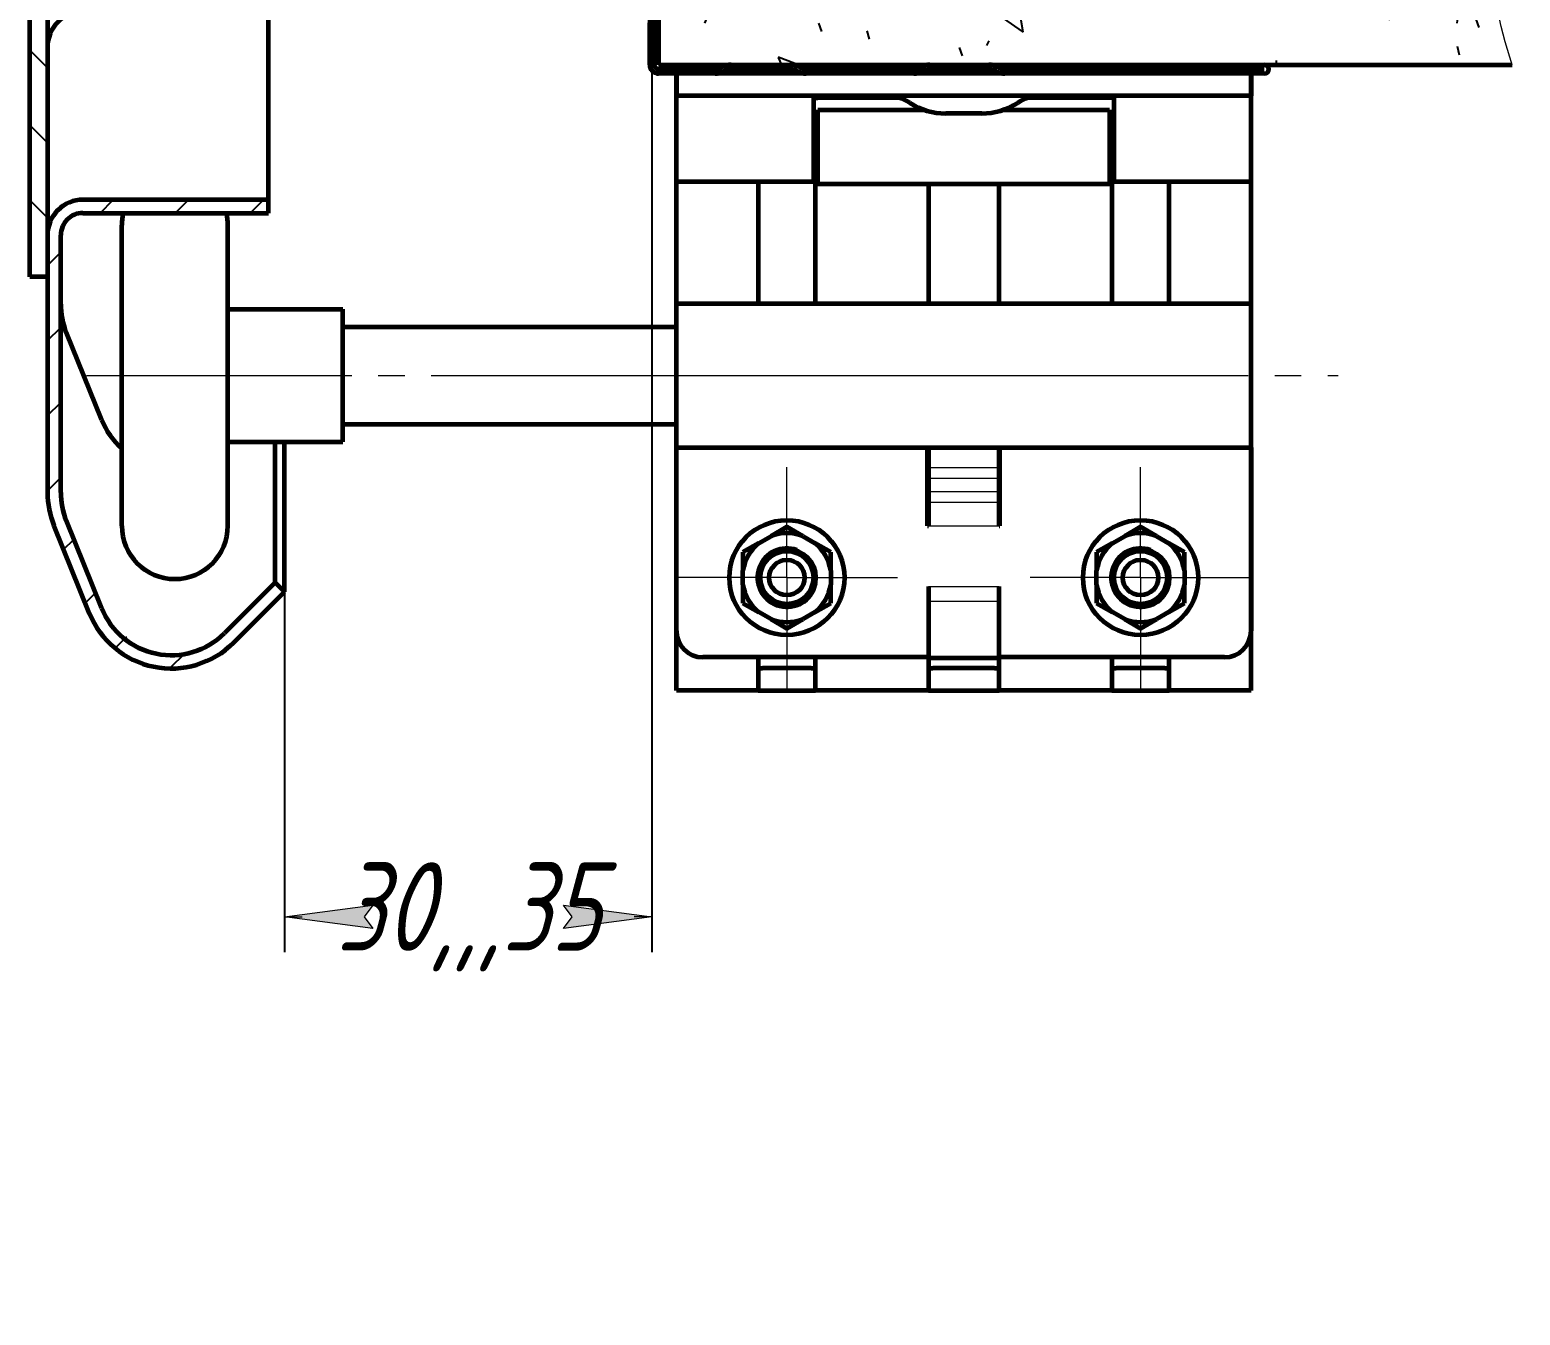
# Model space of a CAD drawing. Header units: millimetres. Extents: x 0 to 840, y 0 to 594.
# Drawn here: x 91 to 175.3, y 168.4 to 241.1 of the extents above; entities that cross this region are included whole.
import ezdxf

# ---------------------------------------------------------------- set-up
doc = ezdxf.new("R2010")
doc.units = ezdxf.units.MM
for name, pattern in [('K5LT_AXLED', [19.5, 15, -1.5, 1.5, -1.5]), ('K5LT_BASIC', [0]), ('K5LT_THIN', [0]), ('K5LT_THIN_INCLUDED_TO_HATCHING', [0])]:
    doc.linetypes.add(name, pattern=pattern)
doc.layers.add('Системный слой', color=7, linetype='Continuous')
doc.styles.add('KDIMTEXTSTYLE', font='GOST_AU.SHX', dxfattribs={"width": 0.96, "oblique": 15, "height": 5})
doc.dimstyles.new('KDIMSTYLE (1.00)', dxfattribs={"dimtxt": 5, "dimasz": 1, "dimexe": 2, "dimexo": 0, "dimgap": 1, "dimtad": 1, "dimtxsty": 'KDIMTEXTSTYLE', "dimsah": 1, "dimcen": 0, "dimdle": 1, "dimadec": 0, "dimazin": 0, "dimtfac": 0.667, "dimtmove": 0, "dimatfit": 3, "dimfxl": 1, "dimtvp": 1, "dimtolj": 1, "dimtzin": 0, "dimarcsym": 0})

# ---------------------------------------------------------------- blocks, each defined once
blk = doc.blocks.new('U62')
at = {"layer": 'Системный слой', "color": 30, "linetype": 'K5LT_AXLED', "lineweight": 18, "true_color": 0xff8000}
for q in [(133.801, 216.358), (127.551, 210.108), (133.801, 203.858), (140.051, 210.108)]:
    blk.add_line((133.801, 210.108), q, dxfattribs=at)
blk = doc.blocks.new('U63')
at = {"layer": 'Системный слой', "color": 30, "linetype": 'K5LT_AXLED', "lineweight": 18, "true_color": 0xff8000}
for q in [(153.801, 216.358), (147.551, 210.108), (153.801, 203.858), (160.051, 210.108)]:
    blk.add_line((153.801, 210.108), q, dxfattribs=at)
blk = doc.blocks.new('KDIMARROW_01')
at = {"layer": 'Системный слой'}
blk.add_hatch(color=0, dxfattribs=at).paths.add_polyline_path([(0, 0), (-5, 0.658), (-4.5, 0), (-5, -0.658)])
at = {"layer": 'Системный слой', "color": 0, "linetype": 'K5LT_THIN', "lineweight": 18}
for p, q in [((-4.5, 0), (-5, 0.658)), ((-5, 0.658), (0, 0)), ((0, 0), (-5, -0.658)), ((-5, -0.658), (-4.5, 0)), ((0, 0), (-1, 0))]:
    blk.add_line(p, q, dxfattribs=at)
blk = doc.blocks.new('U70')
at = {"layer": 'Системный слой', "color": 5, "linetype": 'K5LT_BASIC', "lineweight": 60, "true_color": 0x0000ff}
for p, q in [((96.19, 213.033), (96.19, 230.033)), ((102.19, 213.033), (102.19, 230.033)), ((102.19, 225.283), (108.69, 225.283)), ((108.69, 217.783), (108.69, 225.283)), ((108.69, 224.283), (127.551, 224.283)), ((108.69, 218.783), (127.551, 218.783)), ((102.19, 217.783), (108.69, 217.783))]:
    blk.add_line(p, q, dxfattribs=at)
at = {"layer": 'Системный слой', "color": 30, "linetype": 'K5LT_AXLED', "lineweight": 18, "true_color": 0xff8000}
blk.add_line((94.19, 221.533), (158.19, 221.533), dxfattribs=at)
at = {"layer": 'Системный слой', "color": 5, "linetype": 'K5LT_BASIC', "lineweight": 60, "true_color": 0x0000ff}
for centre, start, end in [((99.19, 230.033), 166.63704, 180), ((99.19, 230.033), 0, 13.36296), ((99.19, 213.033), 180, 0)]:
    blk.add_arc(centre, 3, start, end, dxfattribs=at)
blk = doc.blocks.new('U72')
at = {"layer": 'Системный слой', "color": 5, "linetype": 'K5LT_BASIC', "lineweight": 60, "true_color": 0x0000ff}
for p, q in [((126.548, 259.609), (136.8, 259.609)), ((126.048, 256.686), (126.048, 259.109)), ((126.298, 259.109), (126.298, 256.686)), ((133.55, 259.359), (126.548, 259.359)), ((133.05, 259.359), (136.8, 259.359)), ((133.55, 259.359), (133.55, 259.109)), ((136.8, 259.109), (133.55, 259.109)), ((126.298, 252.434), (126.298, 255.784)), ((126.548, 255.784), (126.548, 252.434)), ((126.048, 246.686), (126.048, 251.533)), ((126.298, 251.533), (126.298, 246.686)), ((126.298, 242.379), (126.298, 245.784)), ((126.548, 245.784), (126.548, 242.379)), ((126.048, 239.107), (126.048, 241.477)), ((126.298, 241.477), (126.298, 239.107)), ((126.548, 238.857), (129.748, 238.857)), ((129.748, 238.607), (126.548, 238.607)), ((130.649, 239.107), (133.999, 239.107)), ((133.999, 238.857), (130.649, 238.857)), ((134.9, 238.857), (140.978, 238.857)), ((140.978, 238.607), (134.9, 238.607)), ((141.88, 239.107), (145.23, 239.107)), ((145.23, 238.857), (141.88, 238.857)), ((146.131, 238.857), (152.801, 238.857)), ((160.799, 238.607), (146.131, 238.607)), ((151.201, 238.857), (160.801, 238.857)), ((152.803, 239.107), (152.801, 238.857)), ((152.803, 239.107), (160.803, 239.107))]:
    blk.add_line(p, q, dxfattribs=at)
at = {"layer": 'Системный слой', "color": 30, "linetype": 'K5LT_AXLED', "lineweight": 18, "true_color": 0xff8000}
blk.add_line((125.617, 254.109), (127.215, 254.109), dxfattribs=at)
at = {"layer": 'Системный слой', "color": 5, "linetype": 'K5LT_BASIC', "lineweight": 60, "true_color": 0x0000ff}
for centre, radius, start, end in [((126.548, 259.109), 0.5, 90, 180), ((136.8, 259.359), 0.25, 270, 90), ((126.548, 259.109), 0.25, 90, 180), ((127.048, 256.686), 1, 180, 211.00272), ((127.048, 256.686), 0.75, 180, 211.00272), ((125.548, 255.784), 1, 0, 31.00272), ((125.548, 255.784), 0.75, 0, 31.00272), ((127.048, 251.533), 1, 148.99728, 180), ((125.548, 252.434), 0.75, 328.99728, 0), ((125.548, 252.434), 1, 328.99728, 0), ((127.048, 251.533), 0.75, 148.99728, 180), ((127.048, 246.686), 1, 180, 211.00272), ((125.548, 245.784), 0.75, 0, 31.00272), ((127.048, 246.686), 0.75, 180, 211.00272), ((125.548, 245.784), 1, 0, 31.00272), ((127.048, 241.477), 1, 148.99728, 180), ((125.548, 242.379), 0.75, 328.99728, 0), ((125.548, 242.379), 1, 328.99728, 0), ((127.048, 241.477), 0.75, 148.99728, 180), ((126.548, 239.107), 0.5, 180, 270), ((126.548, 239.107), 0.25, 180, 270), ((129.748, 239.607), 0.75, 270, 301.00272), ((129.748, 239.607), 1, 270, 301.00272), ((130.649, 238.107), 1, 90, 121.00272), ((130.649, 238.107), 0.75, 90, 121.00272), ((133.999, 238.107), 1, 58.99728, 90), ((133.999, 238.107), 0.75, 58.99728, 90), ((134.9, 239.607), 1, 238.99728, 270), ((134.9, 239.607), 0.75, 238.99728, 270), ((140.978, 239.607), 0.75, 270, 301.00272), ((140.978, 239.607), 1, 270, 301.00272), ((141.88, 238.107), 1, 90, 121.00272), ((141.88, 238.107), 0.75, 90, 121.00272), ((145.23, 238.107), 1, 58.99728, 90), ((145.23, 238.107), 0.75, 58.99728, 90), ((146.131, 239.607), 1, 238.99728, 270), ((146.131, 239.607), 0.75, 238.99728, 270), ((160.801, 238.857), 0.25, 269.5, 89.5)]:
    blk.add_arc(centre, radius, start, end, dxfattribs=at)
blk = doc.blocks.new('U71')
at = {"layer": 'Системный слой'}
h = blk.add_hatch(dxfattribs=at)
h.set_pattern_fill('Песок', angle=40, style=0, pattern_type=0)
h.set_pattern_definition([(40, (7.66, 6.428), (-20.5692, 24.5134), [2, -30]), (130, (9.193, 7.713), (-24.5134, -20.5692), [2, -30]), (85, (7.66, 6.428), (-20.5688, 24.513), [2.828, -42.426]), (60, (9.193, 7.713), (-27.7128, 16), [2, -30]), (150, (10.192, 9.445), (-16, -27.7128), [2, -30]), (105, (9.193, 7.713), (-27.7123, 15.9997), [2.828, -42.426]), (80, (16.853, 14.141), (-26.0974, 4.6017), [1.5, -25]), (170, (17.114, 15.618), (-4.6017, -26.0974), [1.5, -25]), (125, (16.853, 14.141), (-26.097, 4.6016), [2.121, -35.355]), (100, (-18.796, -15.771), (-15.7569, -2.7784), [1, -15]), (190, (-18.97, -14.787), (2.7784, -15.7569), [1, -15]), (145, (-18.796, -15.771), (-15.75733, -2.77844), [1.414, -21.213]), (70, (1.233, 14.088), (-15.0351, 5.4723), [1, -15]), (160, (1.575, 15.028), (-5.4723, -15.0351), [1, -15]), (115, (1.233, 14.088), (-15.03547, 5.47246), [1.414, -21.213]), (85, (0, 0), (-9.35186, 7.84492), [0.3, -10]), (65, (0, 0), (-2.41845, 6.64463), [0.3, -10]), (105, (0, 0), (-6.193075, 7.658056), [0.5, -12]), (110, (0, 0), (-7.94593, 1.36463), [0.5, -7])])
h.paths.add_polyline_path([(136.8, 259.109), (133.55, 259.109), (126.548, 259.109), (126.548, 255.784), (126.548, 252.434), (126.548, 245.784), (126.548, 242.379), (126.548, 239.107), (130.649, 239.107), (133.999, 239.107), (141.88, 239.107), (145.23, 239.107), (152.803, 239.107), (160.803, 239.107), (174.819, 239.107), (173.669, 244.893), (173.631, 246.017), (174.17, 248.914), (174.819, 253.219), (173.821, 255.404), (173.581, 256.498), (174.573, 258.814), (174.819, 259.109)])
at = {"layer": 'Системный слой', "color": 5, "linetype": 'K5LT_BASIC', "lineweight": 60, "true_color": 0x0000ff}
for p, q in [((174.819, 259.109), (126.548, 259.109)), ((126.548, 259.109), (126.548, 239.107)), ((126.548, 239.107), (174.819, 239.107))]:
    blk.add_line(p, q, dxfattribs=at)
at = {"layer": 'Системный слой', "color": 7, "linetype": 'K5LT_THIN_INCLUDED_TO_HATCHING', "lineweight": 18}
blk.add_open_spline([(174.819, 239.107), (174.043, 241.409), (173.647, 243.712), (173.631, 246.017), (173.615, 248.416), (175.271, 250.903), (174.819, 253.219), (174.602, 254.332), (173.494, 255.426), (173.581, 256.498), (173.654, 257.382), (174.066, 258.253), (174.819, 259.109)], degree=3, knots=[0, 0, 0, 0, 1, 1, 1, 2, 2, 2, 3, 3, 3, 4, 4, 4, 4], dxfattribs=at)
at = {"layer": 'Системный слой'}
blk.add_blockref('U72', (0, 0), dxfattribs=at)

msp = doc.modelspace()

# ---------------------------------------------------------------- hatches: boundary and pattern name
at = {"layer": 'Системный слой'}
h = msp.add_hatch(dxfattribs=at)
h.set_pattern_fill('Металл', angle=135, style=0, pattern_type=0)
h.set_pattern_definition([(135, (0, 0), (-2.12132, -2.12132), [])])
h.paths.add_polyline_path([(112.98252, 271.11164), (114.09192, 270.77574), (114.33229, 270.61549), (115.96756, 270.11178), (123.43599, 269.72038), (123.48832, 270.719), (115.99639, 271.11164), (114.88699, 271.44754), (114.64662, 271.60779), (112.98252, 272.11164), (93.98832, 272.11164), (91.97786, 271.33831), (91.0039, 269.417), (90.98832, 269.11164), (90.98832, 227.11164), (91.98832, 227.11164), (91.98832, 269.11164), (92.57411, 270.52585), (93.98832, 271.11164)])
h = msp.add_hatch(dxfattribs=at)
h.set_pattern_fill('Металл', angle=45, style=0, pattern_type=0)
h.set_pattern_definition([(45, (0, 0), (-2.12132, 2.12132), [])])
h.paths.add_polyline_path([(104.48832, 230.7259), (104.48832, 231.47599), (93.98832, 231.47599), (92.41915, 230.71594), (91.98832, 229.47575), (91.98832, 214.92422), (92.3524, 213.05097), (94.3524, 208.10021), (96.08619, 205.90142), (98.73003, 204.97955), (101.45487, 205.62369), (102.52386, 206.43752), (105.39342, 209.30742), (104.86309, 209.83781), (101.99353, 206.96791), (99.70489, 205.78382), (97.15284, 206.1398), (95.27551, 207.90501), (95.04779, 208.3812), (93.04779, 213.33195), (92.73832, 214.92422), (92.73832, 229.47575), (93.10444, 230.35974), (93.98832, 230.7259)])

# ---------------------------------------------------------------- linework, layer by layer
at = {"layer": 'Системный слой', "color": 5, "linetype": 'K5LT_BASIC', "lineweight": 60, "true_color": 0x0000ff}
for p, q in [((90.98832, 227.11164), (90.98832, 269.11164)), ((91.98832, 269.11164), (91.98832, 227.11164)), ((104.48832, 231.47599), (104.48832, 242.11164)), ((130.05103, 238.60719), (127.55103, 238.60719)), ((127.55103, 238.60719), (127.55103, 237.35719)), ((157.55103, 238.60719), (130.05103, 238.60719)), ((160.05103, 238.60719), (157.55103, 238.60719)), ((160.05103, 238.60719), (160.05103, 237.35719)), ((127.55103, 232.48219), (127.55103, 238.48219)), ((160.05103, 232.48219), (160.05103, 238.48219)), ((130.05103, 237.35719), (127.55103, 237.35719)), ((157.55103, 237.35719), (130.05103, 237.35719)), ((135.30103, 237.35719), (135.30103, 232.48219)), ((140.17131, 237.23219), (135.30103, 237.23219)), ((135.30103, 237.23219), (135.55103, 237.23219)), ((135.55103, 237.35719), (135.55103, 237.23219)), ((152.30103, 237.23219), (147.43076, 237.23219)), ((152.05103, 237.23219), (152.05103, 237.35719)), ((152.30103, 237.23219), (152.05103, 237.23219)), ((152.30103, 232.48219), (152.30103, 237.35719)), ((160.05103, 237.35719), (157.55103, 237.35719)), ((135.55103, 232.35719), (135.55103, 236.551)), ((135.55103, 236.551), (141.59187, 236.551)), ((144.82022, 236.35719), (142.78185, 236.35719)), ((146.01019, 236.551), (152.05103, 236.551)), ((152.05103, 236.551), (152.05103, 232.35719)), ((135.55103, 233.73219), (135.30103, 233.73219)), ((135.42603, 225.60754), (135.42603, 233.66846)), ((152.30103, 233.73219), (152.05103, 233.73219)), ((152.17603, 233.66846), (152.17603, 225.60754)), ((135.30103, 232.48219), (127.55103, 232.48219)), ((127.55103, 206.23219), (127.55103, 232.48219)), ((132.17603, 232.48219), (132.17603, 225.60754)), ((152.05103, 232.35719), (135.55103, 232.35719)), ((141.80103, 232.35719), (141.80103, 225.60754)), ((145.80103, 225.60754), (145.80103, 232.35719)), ((160.05103, 232.48219), (152.30103, 232.48219)), ((155.42603, 225.60754), (155.42603, 232.48219)), ((160.05103, 206.23219), (160.05103, 232.48219)), ((104.48832, 231.47599), (93.98832, 231.47599)), ((104.48832, 230.7259), (104.48832, 231.47599)), ((93.98832, 230.7259), (104.48832, 230.7259)), ((91.98832, 229.47575), (91.98832, 214.92422)), ((92.73832, 214.92422), (92.73832, 229.47575)), ((91.98832, 227.11164), (90.98832, 227.11164)), ((127.55103, 225.60754), (160.05103, 225.60754)), ((127.55103, 217.45754), (127.55103, 225.60754)), ((160.05103, 217.45754), (160.05103, 225.60754)), ((95.04779, 219.02227), (93.04779, 223.97186)), ((104.86309, 209.83781), (104.86309, 217.78254)), ((105.39342, 209.30742), (105.39342, 217.78254)), ((127.55103, 217.45754), (160.05103, 217.45754)), ((127.55103, 207.10754), (127.55103, 217.45754)), ((141.75103, 213.04536), (141.75103, 217.45754)), ((141.80103, 216.33323), (141.80103, 217.45754)), ((141.80103, 217.45754), (141.80103, 213.04536)), ((145.80103, 216.33323), (145.80103, 217.45754)), ((145.80103, 213.04536), (145.80103, 217.45754)), ((145.85103, 213.04536), (145.85103, 217.45754)), ((160.05103, 217.45754), (160.05103, 207.10754)), ((141.80103, 216.33323), (141.80103, 215.73939)), ((145.80103, 216.33323), (145.80103, 215.73939)), ((141.75103, 214.99489), (141.80103, 214.99489)), ((141.80103, 214.97569), (141.80103, 215.73939)), ((141.80103, 214.97569), (141.80103, 214.38185)), ((145.80103, 214.97569), (145.80103, 215.73939)), ((145.80103, 214.99489), (145.85103, 214.99489)), ((145.80103, 214.97569), (145.80103, 214.38185)), ((141.80103, 213.04536), (141.80103, 214.38185)), ((145.80103, 213.04536), (145.80103, 214.38185)), ((95.04779, 208.3812), (93.04779, 213.33195)), ((92.3524, 213.05097), (94.3524, 208.10021)), ((132.21155, 212.05962), (132.90522, 212.46011)), ((133.80103, 212.97731), (132.90522, 212.46011)), ((134.69684, 212.46011), (133.80103, 212.97731)), ((134.69684, 212.46011), (135.39051, 212.05962)), ((141.75103, 213.04536), (141.80103, 213.04536)), ((145.80103, 213.04536), (145.85103, 213.04536)), ((152.21155, 212.05962), (152.90522, 212.46011)), ((153.80103, 212.97731), (152.90522, 212.46011)), ((154.69684, 212.46011), (153.80103, 212.97731)), ((154.69684, 212.46011), (155.39051, 212.05962)), ((132.21155, 212.05962), (131.31574, 211.54243)), ((136.28633, 211.54243), (135.39051, 212.05962)), ((152.21155, 212.05962), (151.31574, 211.54243)), ((156.28633, 211.54243), (155.39051, 212.05962)), ((131.31574, 211.54243), (131.31574, 210.50803)), ((136.28633, 210.50803), (136.28633, 211.54243)), ((151.31574, 211.54243), (151.31574, 210.50803)), ((156.28633, 210.50803), (156.28633, 211.54243)), ((131.31574, 209.70705), (131.31574, 210.50803)), ((136.28633, 210.50803), (136.28633, 209.70705)), ((151.31574, 209.70705), (151.31574, 210.50803)), ((156.28633, 210.50803), (156.28633, 209.70705)), ((104.86309, 209.83781), (101.99353, 206.96791)), ((102.52386, 206.43752), (105.39342, 209.30742)), ((105.39342, 209.30742), (104.86309, 209.83781)), ((131.31574, 209.70705), (131.31574, 208.67266)), ((136.28633, 208.67266), (136.28633, 209.70705)), ((141.80103, 209.60754), (141.80103, 205.60754)), ((141.80103, 209.60754), (141.80103, 206.23219)), ((145.80103, 205.60754), (145.80103, 209.60754)), ((145.80103, 206.23219), (145.80103, 209.60754)), ((151.31574, 209.70705), (151.31574, 208.67266)), ((156.28633, 208.67266), (156.28633, 209.70705)), ((131.31574, 208.67266), (132.21155, 208.15546)), ((135.39051, 208.15546), (136.28633, 208.67266)), ((151.31574, 208.67266), (152.21155, 208.15546)), ((155.39051, 208.15546), (156.28633, 208.67266)), ((132.90522, 207.75497), (132.21155, 208.15546)), ((132.90522, 207.75497), (133.80103, 207.23777)), ((133.80103, 207.23777), (134.69684, 207.75497)), ((135.39051, 208.15546), (134.69684, 207.75497)), ((152.90522, 207.75497), (152.21155, 208.15546)), ((152.90522, 207.75497), (153.80103, 207.23777)), ((153.80103, 207.23777), (154.69684, 207.75497)), ((155.39051, 208.15546), (154.69684, 207.75497)), ((127.55103, 203.73219), (127.55103, 206.23219)), ((141.80103, 206.23219), (141.80103, 203.73219)), ((145.80103, 203.73219), (145.80103, 206.23219)), ((160.05103, 203.73219), (160.05103, 206.23219)), ((141.80103, 205.60754), (129.05103, 205.60754)), ((132.17603, 205.60754), (132.17603, 203.73219)), ((132.17603, 204.98219), (132.42603, 204.98219)), ((135.17603, 204.98219), (132.42603, 204.98219)), ((135.17603, 204.98219), (135.42603, 204.98219)), ((135.42603, 203.73219), (135.42603, 205.60754)), ((141.80103, 205.56775), (145.80103, 205.56775)), ((141.80103, 204.98219), (142.05103, 204.98219)), ((145.55103, 204.98219), (142.05103, 204.98219)), ((145.55103, 204.98219), (145.80103, 204.98219)), ((158.55103, 205.60754), (145.80103, 205.60754)), ((152.17603, 205.60754), (152.17603, 203.73219)), ((152.17603, 204.98219), (152.42603, 204.98219)), ((155.17603, 204.98219), (152.42603, 204.98219)), ((155.17603, 204.98219), (155.42603, 204.98219)), ((155.42603, 203.73219), (155.42603, 205.60754)), ((132.17603, 203.73219), (127.55103, 203.73219)), ((132.17603, 203.73219), (132.42603, 203.73219)), ((132.42603, 203.73219), (135.17603, 203.73219)), ((135.17603, 203.73219), (135.42603, 203.73219)), ((141.80103, 203.73219), (135.42603, 203.73219)), ((141.80103, 203.73219), (142.05103, 203.73219)), ((142.05103, 203.73219), (145.55103, 203.73219)), ((145.55103, 203.73219), (145.80103, 203.73219)), ((152.17603, 203.73219), (145.80103, 203.73219)), ((152.17603, 203.73219), (152.42603, 203.73219)), ((152.42603, 203.73219), (155.17603, 203.73219)), ((155.17603, 203.73219), (155.42603, 203.73219)), ((160.05103, 203.73219), (155.42603, 203.73219))]:
    msp.add_line(p, q, dxfattribs=at)
at = {"layer": 'Системный слой', "color": 30, "linetype": 'K5LT_AXLED', "lineweight": 18, "true_color": 0xff8000}
msp.add_line((125.38816, 221.53254), (164.97574, 221.53254), dxfattribs=at)
at = {"layer": 'Системный слой', "color": 7, "linetype": 'K5LT_THIN', "lineweight": 18}
for p, q in [((141.80103, 216.33323), (145.80103, 216.33323)), ((141.80103, 215.73939), (145.80103, 215.73939)), ((141.80103, 214.97569), (145.80103, 214.97569)), ((141.80103, 214.38185), (145.80103, 214.38185)), ((141.80103, 213.04536), (145.80103, 213.04536)), ((141.80103, 209.60754), (145.80103, 209.60754)), ((145.80103, 208.75249), (141.80103, 208.75249))]:
    msp.add_line(p, q, dxfattribs=at)
at = {"layer": 'Системный слой', "color": 5, "linetype": 'K5LT_BASIC', "lineweight": 60, "true_color": 0x0000ff}
for centre, radius in [((133.80103, 210.10754), 3.25), ((153.80103, 210.10754), 3.25), ((133.80103, 210.10754), 1.625), ((133.80103, 210.10754), 1.5), ((153.80103, 210.10754), 1.625), ((153.80103, 210.10754), 1.5), ((133.80103, 210.10754), 1), ((153.80103, 210.10754), 1)]:
    msp.add_circle(centre, radius, dxfattribs=at)
for centre, radius, start, end in [((139.39068, 234.85719), 2.5, 57.1401196, 90), ((142.78185, 240.10719), 3.75, 237.1401196, 270), ((144.82022, 240.10719), 3.75, 270, 302.8598804), ((148.21138, 234.85719), 2.5, 90, 122.8598804), ((135.17603, 233.66846), 0.25, 0, 14.7674598), ((152.42603, 233.66846), 0.25, 165.2325402, 180), ((133.80103, 210.10754), 2.51736, 69.1541816, 110.8458126), ((153.80103, 210.10754), 2.51736, 69.1541816, 110.8458126), ((133.80103, 210.10754), 2.51736, 129.1541888, 170.8458198), ((133.80103, 210.10754), 2.51736, 9.1541802, 50.8458213), ((153.80103, 210.10754), 2.51736, 129.1541888, 170.8458198), ((153.80103, 210.10754), 2.51736, 9.1541802, 50.8458213), ((133.80103, 210.10754), 2.51736, 189.1541802, 230.8458213), ((133.80103, 210.10754), 2.51736, 309.1541888, 350.8458198), ((153.80103, 210.10754), 2.51736, 189.1541802, 230.8458213), ((153.80103, 210.10754), 2.51736, 309.1541888, 350.8458198), ((133.80103, 210.10754), 2.51736, 249.1541816, 290.8458126), ((153.80103, 210.10754), 2.51736, 249.1541816, 290.8458126), ((129.05103, 207.10754), 1.5, 180, 270), ((158.55103, 207.10754), 1.5, 270, 0)]:
    msp.add_arc(centre, radius, start, end, dxfattribs=at)
at = {"layer": 'Системный слой', "color": 7, "linetype": 'K5LT_THIN', "lineweight": 18}
for centre in [(133.80103, 210.10754), (153.80103, 210.10754)]:
    msp.add_arc(centre, 1.75, 70, 340, dxfattribs=at)
at = {"layer": 'Системный слой', "color": 5, "linetype": 'K5LT_BASIC', "lineweight": 60, "true_color": 0x0000ff}
for centre, major_axis, start_param, end_param in [((93.98832, 240.11187), (-2, 0), 4.71238898, 6.28318531), ((93.98832, 229.47575), (0, 2.00023), 0, 1.57079633), ((93.98832, 229.47575), (0, -1.25015), 3.14159265, 4.71238898), ((96.98832, 225.56375), (-4.25, 0), 0, 0.38397244), ((98.98832, 220.61416), (4.25, 0), 3.52556509, 3.99379458), ((96.98832, 214.92422), (0, 5.00059), 1.57079633, 1.95476876), ((96.98832, 214.92422), (0, -4.2505), 4.71238898, 5.09636142), ((98.98832, 209.97346), (0, -4.2505), 5.09636142, 7.06858347), ((98.98832, 209.97346), (0, 5.00059), 1.95476876, 3.92699082)]:
    msp.add_ellipse(centre, major_axis=major_axis, ratio=0.99988275, start_param=start_param, end_param=end_param, dxfattribs=at)

# ---------------------------------------------------------------- block references
at = {"layer": 'Системный слой'}
for name in ['U71', 'U70', 'U62', 'U63']:
    msp.add_blockref(name, (0, 0), dxfattribs=at)

# ---------------------------------------------------------------- dimensions: what is measured, and where the dimension line sits
at = {"layer": 'Системный слой', "color": 7}
msp.add_linear_dim(base=(126.16309, 190.92446), p1=(105.39342, 209.30742), p2=(126.16309, 241.03002), location=(115.77825, 190.92446), text='\\H5.0;\\W0.965;\\Q15;\\H5.0;\\W0.965;\\Q15;\\Q15;30,,,35', dimstyle='KDIMSTYLE (1.00)', override={"dimexo": 0, "dimblk1": 'KDIMARROW_01', "dimblk2": 'KDIMARROW_01', "dimse1": 0, "dimse2": 0, "dimclrt": 7, "dimtolj": 1}, dxfattribs=at).render()

doc.saveas('drawing.dxf')
